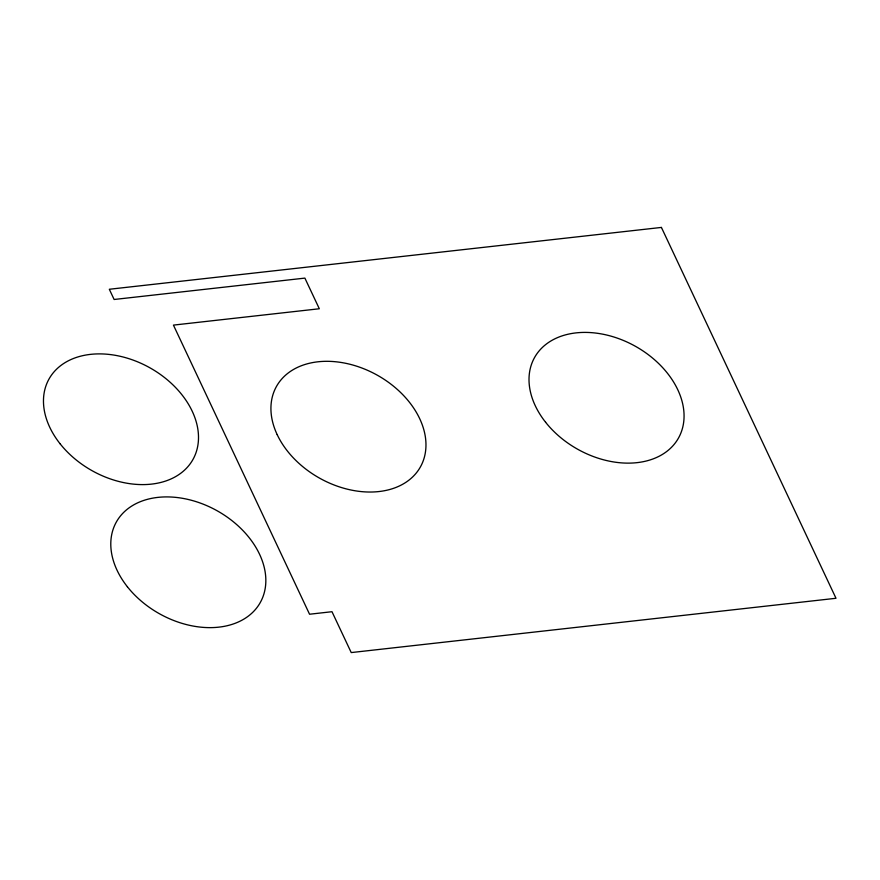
<?xml version="1.0" encoding="UTF-8"?>
<svg xmlns="http://www.w3.org/2000/svg" width="880" height="880" viewBox="0 0 880 880"><rect width="100%" height="100%" fill="white"/><g stroke="black" fill="none" stroke-linecap="round" stroke-linejoin="round"><path stroke-width="1.32" d="M661.419 227.425L109.318 289.267L114.125 299.486L304.887 278.113L319.319 308.759L173.437 325.105L309.551 614.229L331.991 611.71L351.23 652.575L836 598.279L661.419 227.425M545.611 422.268A82.456 59.015 29.2 0 0 678.524 437.987A82.456 59.015 29.2 0 0 595.485 333.036A82.456 59.015 29.2 0 0 545.611 422.268M277.189 434.654A82.456 59.015 29.2 0 0 410.52 478.863A82.456 59.015 29.2 0 0 357.621 366.498A82.456 59.015 29.2 0 0 277.189 434.654M127.391 586.773A82.456 59.015 29.2 0 0 260.293 602.503A82.456 59.015 29.2 0 0 177.254 497.541A82.456 59.015 29.2 0 0 127.391 586.773M60.06 443.74A82.456 59.015 29.2 0 0 192.962 459.47A82.456 59.015 29.2 0 0 109.923 354.519A82.456 59.015 29.2 0 0 60.06 443.74"/></g></svg>
